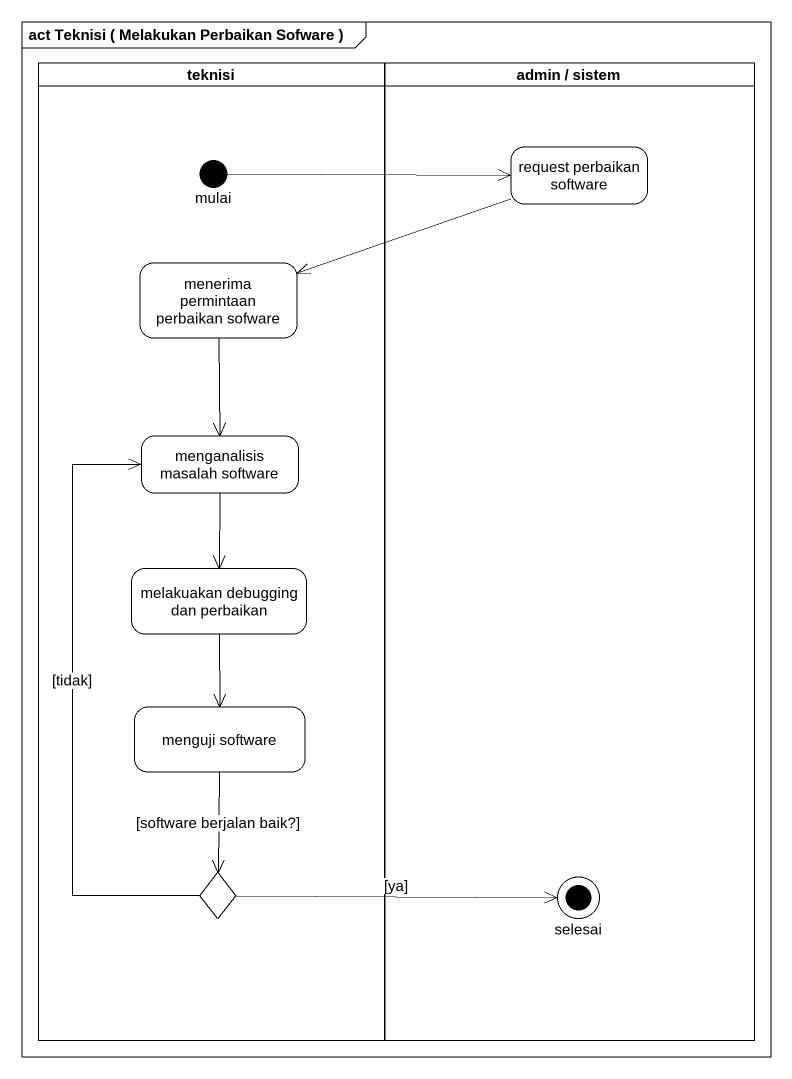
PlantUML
@startuml
mainframe act Teknisi ( Melakukan Perbaikan Sofware )
hide empty description
state teknisi <<partition>> {
  state mulai <<start>>
  state "menerima permintaan perbaikan sofware" as menerima_permintaan
  state "menganalisis masalah software" as menganalisis_masalah
  state "melakuakan debugging dan perbaikan" as melakuakan_debugging_dan
  state "menguji software" as menguji_software
  state choice1 <<choice>>
}
state "admin / sistem" as admin_sistem <<partition>> {
  state "request perbaikan software" as request_perbaikan_software
  state selesai <<end>>
}
mulai -right-> request_perbaikan_software
request_perbaikan_software -left-> menerima_permintaan
menerima_permintaan --> menganalisis_masalah
menganalisis_masalah --> melakuakan_debugging_dan
melakuakan_debugging_dan --> menguji_software
menguji_software --> choice1 : [software berjalan baik?]
choice1 -up-> menganalisis_masalah : [tidak]
choice1 -right-> selesai : [ya]
@enduml
